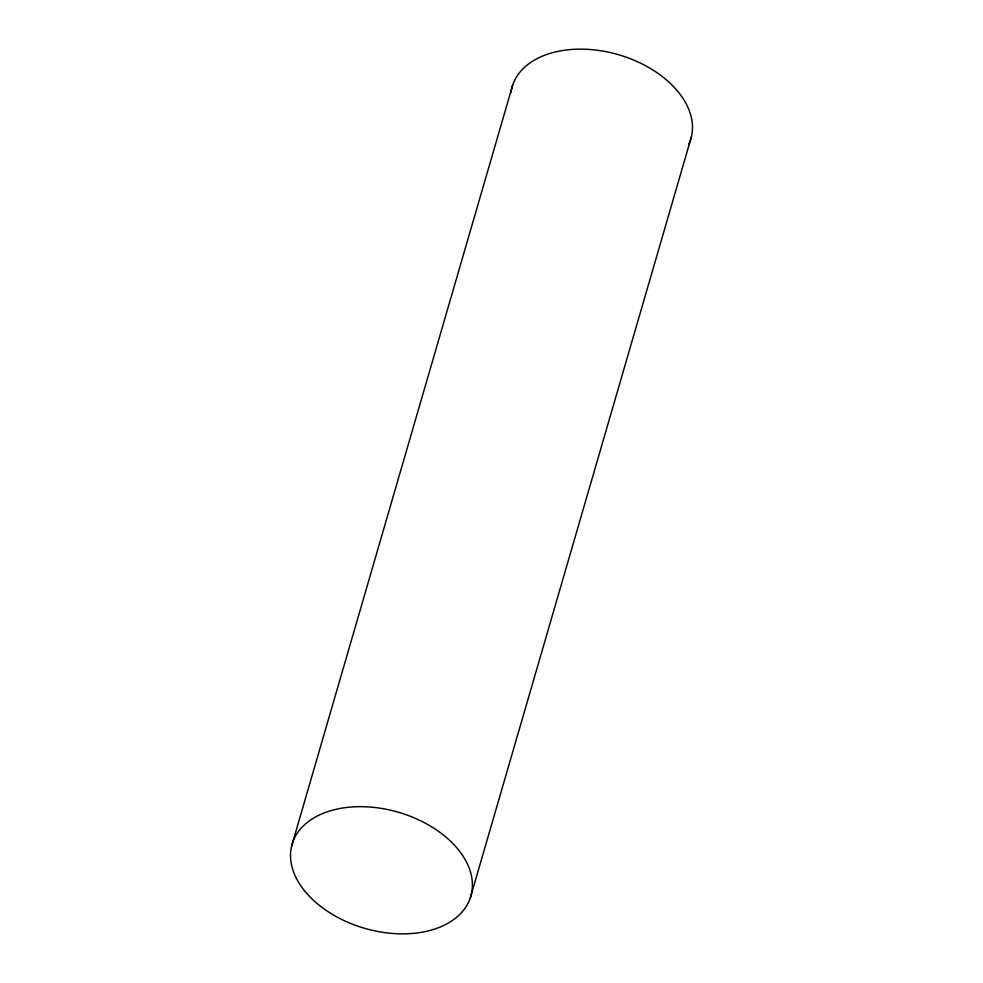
<?xml version="1.0" encoding="UTF-8"?>
<svg xmlns="http://www.w3.org/2000/svg" width="983" height="983" viewBox="0 0 983 983"><rect width="100%" height="100%" fill="white"/><g stroke="black" fill="none" stroke-linecap="round" stroke-linejoin="round"><path stroke-width="1.47" d="M291.57 846.24L512.708 85.054M470.292 897.946A93.066 60.442 16.2 0 0 353.929 806.846A93.066 60.442 16.2 0 0 320.151 906.007A93.066 60.442 16.2 0 0 470.292 897.946L691.43 136.76M510.963 92.451A93.066 60.442 16.2 0 1 618.246 54.643A93.066 60.442 16.2 0 1 688.972 143.948"/></g></svg>
